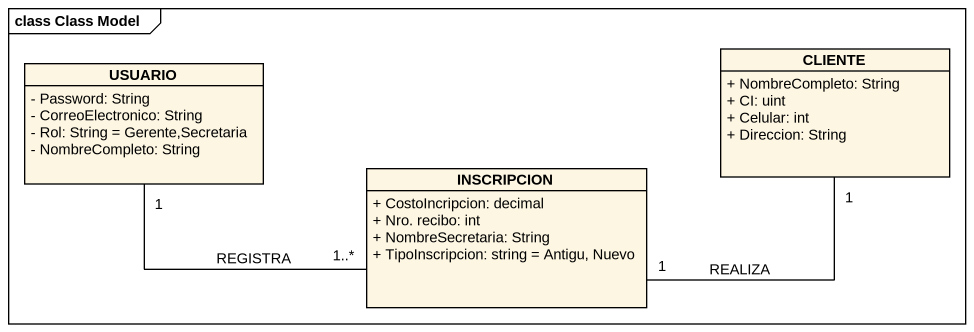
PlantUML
@startuml
mainframe class Class Model
hide circle
hide empty members
skinparam classAttributeIconSize 0
class USUARIO {
  - Password: String
  - CorreoElectronico: String
  - Rol: String = Gerente,Secretaria
  - NombreCompleto: String
}
class CLIENTE {
  + NombreCompleto: String
  + CI: uint
  + Celular: int
  + Direccion: String
}
class INSCRIPCION {
  + CostoIncripcion: decimal
  + Nro. recibo: int
  + NombreSecretaria: String
  + TipoInscripcion: string = Antigu, Nuevo
}
USUARIO "1" -right- "1..*" INSCRIPCION : REGISTRA
INSCRIPCION "1" -right- "1" CLIENTE : REALIZA
@enduml
